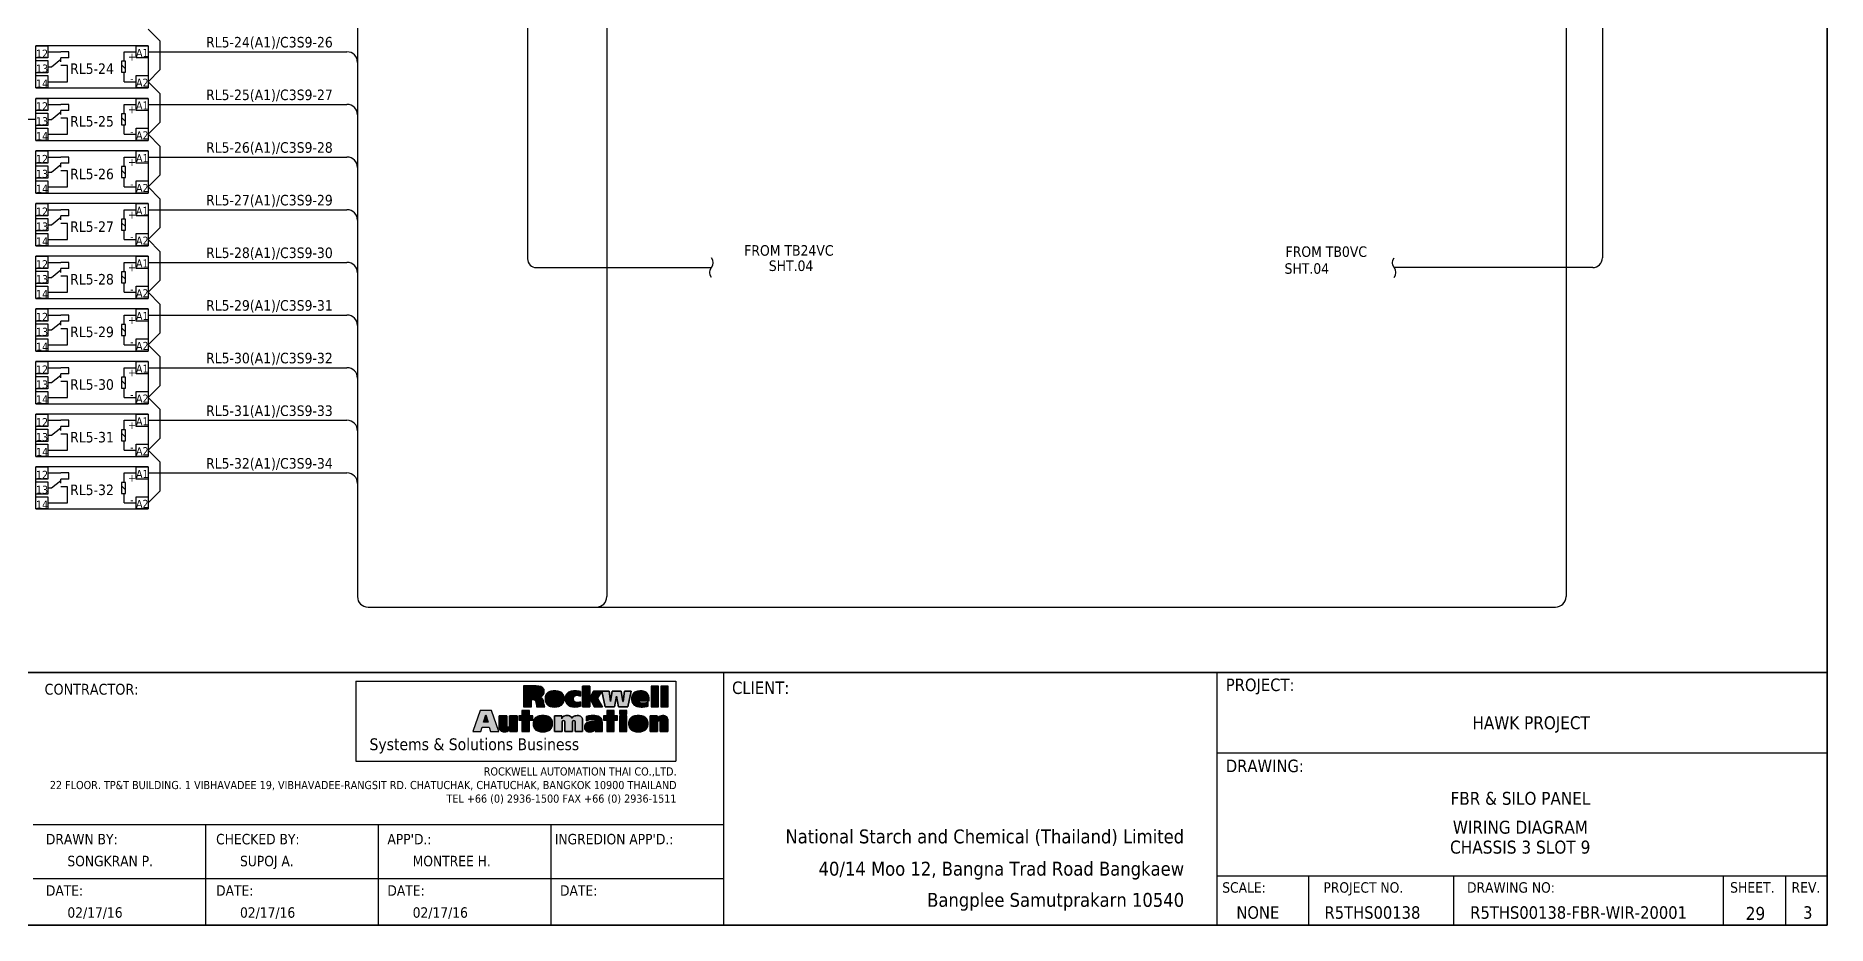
# Model space of a CAD drawing. Header units: millimetres. Extents: x 0 to 1792788, y -13 to 262234.
# Drawn here: x 1403022 to 1454875, y -13 to 25733 of the extents above; entities that cross this region are included whole.
import ezdxf
from ezdxf.enums import TextEntityAlignment as Align

# ---------------------------------------------------------------- set-up
doc = ezdxf.new("R2010")
doc.units = ezdxf.units.MM
for name, color, linetype, lineweight in [('GT_1', 9, 'Continuous', 25), ('HELPPOINT', 7, 'Continuous', 25), ('MEMBER', 7, 'Continuous', 25), ('RA_LOGO', 2, 'Continuous', 25), ('TITLE_BOX', 7, 'Continuous', 25)]:
    doc.layers.add(name, color=color, linetype=linetype, lineweight=lineweight)
doc.styles.add('Tahoma', font='')
doc.styles.get('Tahoma').set_extended_font_data('Tahoma')

# ---------------------------------------------------------------- blocks, each defined once
blk = doc.blocks.new('RA_LOGO1')
at = {"layer": 'RA_LOGO', "linetype": 'Continuous', "ltscale": 25.4}
for color, points in [(1, [(25.08, 13.7), (25.84, 13.7), (26.23, 13.67), (26.56, 13.54), (26.8, 13.24), (26.94, 12.83), (27.04, 12.29), (27.12, 11.7), (27.19, 11.14), (27.27, 10.68), (30.82, 10.68), (30.67, 11.15), (30.56, 11.68), (30.46, 12.24), (30.35, 12.8), (30.2, 13.35), (29.98, 13.85), (29.61, 14.28), (29.13, 14.61), (28.44, 14.82), (29, 14.99), (29.46, 15.19), (29.85, 15.46), (30.17, 15.78), (30.4, 16.18), (30.55, 16.64), (30.6, 17.18), (30.57, 17.62), (30.48, 18.01), (30.32, 18.35), (30.11, 18.65), (29.84, 18.9), (29.51, 19.1), (29.14, 19.27), (28.72, 19.39), (28.24, 19.48), (27.73, 19.53), (27.17, 19.55), (21.67, 19.55), (21.67, 10.68), (25.08, 10.68)]), (1, [(24.93, 15.68), (24.93, 17.57), (25.87, 17.57), (26.51, 17.51), (27, 17.24), (27.2, 16.65), (27.08, 16.12), (26.77, 15.83), (26.32, 15.71), (25.82, 15.68)]), (1, [(33.03, 17.18), (32.63, 17.03), (32.27, 16.84), (31.96, 16.62), (31.68, 16.36), (31.45, 16.07), (31.25, 15.75), (31.1, 15.39), (31, 15), (30.93, 14.57), (30.91, 14.11), (30.93, 13.67), (30.98, 13.25), (31.08, 12.86), (31.21, 12.5), (31.38, 12.17), (31.58, 11.87), (31.82, 11.59), (32.1, 11.35), (32.41, 11.13), (32.76, 10.95), (33.14, 10.8), (33.56, 10.69), (34.01, 10.6), (34.49, 10.55), (35.01, 10.53), (35.53, 10.55), (36.01, 10.6), (36.46, 10.69), (36.88, 10.8), (37.26, 10.95), (37.61, 11.13), (37.92, 11.35), (38.2, 11.59), (38.44, 11.87), (38.65, 12.17), (38.82, 12.5), (38.95, 12.86), (39.05, 13.25), (39.11, 13.67), (39.12, 14.11), (39.1, 14.57), (39.04, 15), (38.93, 15.39), (38.78, 15.75), (38.58, 16.07), (38.34, 16.36), (38.07, 16.62), (37.75, 16.84), (37.39, 17.03), (36.99, 17.18), (36.55, 17.3), (36.08, 17.38), (35.56, 17.44), (35.01, 17.45), (34.46, 17.44), (33.94, 17.38), (33.46, 17.3)]), (1, [(34.56, 15.35), (35.01, 15.55), (35.47, 15.35), (35.67, 14.84), (35.72, 14.11), (35.69, 13.44), (35.6, 12.91), (35.38, 12.56), (35.01, 12.43), (34.64, 12.56), (34.43, 12.91), (34.34, 13.44), (34.32, 14.11), (34.36, 14.84)]), (1, [(43.1, 14.6), (43.31, 15.02), (43.64, 15.31), (44.08, 15.49), (44.61, 15.55), (45.15, 15.51), (45.63, 15.39), (46.05, 15.22), (46.05, 17.18), (45.54, 17.3), (44.99, 17.38), (44.39, 17.44), (43.72, 17.45), (43.17, 17.44), (42.65, 17.38), (42.17, 17.3), (41.73, 17.18), (41.34, 17.03), (40.98, 16.84), (40.66, 16.62), (40.39, 16.36), (40.15, 16.07), (39.96, 15.75), (39.81, 15.39), (39.7, 15), (39.64, 14.57), (39.62, 14.11), (39.63, 13.67), (39.69, 13.25), (39.79, 12.86), (39.92, 12.5), (40.08, 12.17), (40.29, 11.87), (40.53, 11.59), (40.81, 11.35), (41.12, 11.13), (41.47, 10.95), (41.85, 10.8), (42.27, 10.69), (42.72, 10.6), (43.2, 10.55), (43.72, 10.53), (44.4, 10.55), (45, 10.61), (45.56, 10.72), (46.1, 10.86), (46.1, 12.83), (45.64, 12.61), (45.15, 12.48), (44.61, 12.43), (44.08, 12.5), (43.64, 12.71), (43.31, 13.04), (43.1, 13.5), (43.02, 14.06)]), (1, [(50.11, 19.54), (46.91, 19.54), (46.91, 10.68), (50.11, 10.68), (50.11, 14.38)]), (1, [(50.14, 14.38), (51.94, 10.68), (55.55, 10.68), (53.36, 14.38), (55.2, 17.31), (51.71, 17.31)]), (1, [(56.71, 10.68), (60.73, 10.68), (61.55, 15.18), (61.57, 15.18), (62.36, 10.68), (66.35, 10.68), (67.84, 17.31), (64.91, 17.31), (64.33, 12.97), (64.31, 12.97), (63.57, 17.31), (59.72, 17.31), (59.03, 12.97), (59.01, 12.97), (58.37, 17.31), (55.23, 17.31)]), (1, [(71.56, 10.55), (72.08, 10.53), (72.63, 10.54), (73.16, 10.57), (73.68, 10.62), (74.17, 10.7), (74.63, 10.79), (75.07, 10.91), (75.07, 12.63), (74.64, 12.45), (74.12, 12.32), (73.53, 12.23), (72.9, 12.21), (72.35, 12.23), (71.88, 12.33), (71.49, 12.51), (71.23, 12.8), (71.12, 13.23), (75.55, 13.23), (75.55, 13.62), (75.54, 14.09), (75.5, 14.54), (75.42, 14.96), (75.32, 15.36), (75.17, 15.73), (75, 16.07), (74.78, 16.37), (74.53, 16.65), (74.23, 16.88), (73.89, 17.08), (73.51, 17.24), (73.08, 17.36), (72.6, 17.43), (72.08, 17.45), (71.52, 17.43), (71, 17.38), (70.53, 17.3), (70.09, 17.18), (69.69, 17.02), (69.33, 16.84), (69.02, 16.62), (68.74, 16.36), (68.51, 16.07), (68.32, 15.75), (68.17, 15.39), (68.06, 15), (67.99, 14.58), (67.97, 14.12), (67.99, 13.67), (68.05, 13.26), (68.14, 12.87), (68.27, 12.5), (68.44, 12.17), (68.64, 11.87), (68.88, 11.59), (69.16, 11.35), (69.47, 11.14), (69.82, 10.95), (70.2, 10.8), (70.62, 10.69), (71.07, 10.6)]), (1, [(71.11, 14.63), (71.15, 15.19), (71.41, 15.7), (71.98, 15.93), (72.51, 15.7), (72.73, 15.19), (72.78, 14.63)]), (1, [(76.39, 10.68), (79.51, 10.68), (79.51, 19.54), (76.39, 19.54)]), (1, [(83.61, 19.54), (80.49, 19.54), (80.49, 10.68), (83.61, 10.68)]), (252, [(6.92, 1.95), (7.51, 0), (11.14, 0), (7.93, 9.01), (3.16, 9.01), (0, 0), (3.45, 0), (4, 1.95)]), (252, [(24.29, 4.85), (25.69, 4.85), (25.69, 6.73), (24.29, 6.73), (24.29, 9.01), (21.03, 9.01), (21.03, 6.73), (19.65, 6.73), (19.65, 4.85), (21.03, 4.85), (21.03, 0), (24.29, 0)]), (252, [(57.34, 0), (60.59, 0), (60.59, 4.85), (61.99, 4.85), (61.99, 6.74), (60.59, 6.74), (60.59, 9.01), (57.34, 9.01), (57.34, 6.74), (55.95, 6.74), (55.95, 4.85), (57.34, 4.85)]), (252, [(66.02, 7.52), (66.02, 9), (62.76, 9), (62.76, 7.52)]), (252, [(6.49, 4.11), (4.49, 4.11), (5.49, 7.12)]), (252, [(18.93, 6.73), (15.68, 6.73), (15.68, 2.85), (15.66, 2.44), (15.51, 2.08), (15.1, 1.93), (14.7, 2.08), (14.55, 2.44), (14.53, 2.85), (14.53, 6.73), (11.28, 6.73), (11.28, 2.05), (11.31, 1.58), (11.4, 1.16), (11.57, 0.79), (11.81, 0.47), (12.13, 0.21), (12.54, 0.01), (13.04, -0.11), (13.64, -0.15), (14.18, -0.11), (14.7, 0.03), (15.16, 0.29), (15.55, 0.66), (15.86, 1.2), (15.86, 0), (18.93, 0)]), (252, [(28.96, -0.08), (29.45, -0.13), (29.98, -0.15), (30.5, -0.13), (30.99, -0.08), (31.45, 0.01), (31.87, 0.13), (32.26, 0.28), (32.62, 0.46), (32.93, 0.68), (33.22, 0.93), (33.46, 1.2), (33.67, 1.51), (33.85, 1.85), (33.98, 2.22), (34.08, 2.61), (34.14, 3.04), (34.16, 3.49), (34.13, 3.96), (34.07, 4.39), (33.95, 4.79), (33.8, 5.15), (33.6, 5.48), (33.36, 5.77), (33.08, 6.03), (32.76, 6.26), (32.39, 6.45), (31.99, 6.6), (31.54, 6.73), (31.06, 6.81), (30.54, 6.86), (29.98, 6.88), (29.41, 6.86), (28.89, 6.81), (28.4, 6.73), (27.96, 6.6), (27.56, 6.45), (27.19, 6.26), (26.87, 6.03), (26.59, 5.77), (26.35, 5.48), (26.16, 5.15), (26.01, 4.79), (25.9, 4.39), (25.83, 3.96), (25.81, 3.49), (25.83, 3.04), (25.89, 2.61), (25.98, 2.22), (26.11, 1.85), (26.28, 1.51), (26.49, 1.2), (26.74, 0.93), (27.02, 0.68), (27.33, 0.46), (27.69, 0.28), (28.07, 0.13), (28.5, 0.01)]), (252, [(29.6, 1.91), (29.39, 2.27), (29.29, 2.81), (29.27, 3.49), (29.31, 4.22), (29.51, 4.75), (29.98, 4.95), (30.44, 4.75), (30.65, 4.22), (30.69, 3.49), (30.67, 2.81), (30.57, 2.27), (30.35, 1.91), (29.98, 1.78)]), (252, [(38.22, 3.88), (38.24, 4.29), (38.39, 4.65), (38.8, 4.8), (39.2, 4.65), (39.35, 4.29), (39.37, 3.88), (39.37, 0), (42.62, 0), (42.62, 3.88), (42.64, 4.29), (42.79, 4.65), (43.19, 4.8), (43.61, 4.65), (43.76, 4.29), (43.78, 3.88), (43.78, 0), (47.03, 0), (47.03, 4.04), (47.03, 4.4), (47.01, 4.76), (46.98, 5.12), (46.91, 5.47), (46.81, 5.8), (46.64, 6.09), (46.42, 6.36), (46.12, 6.57), (45.73, 6.74), (45.25, 6.84), (44.66, 6.88), (44.14, 6.83), (43.61, 6.7), (43.12, 6.47), (42.73, 6.15), (42.48, 5.71), (42.24, 6.16), (41.88, 6.48), (41.42, 6.71), (40.91, 6.84), (40.37, 6.88), (39.87, 6.85), (39.4, 6.75), (38.98, 6.57), (38.61, 6.32), (38.3, 5.99), (38.04, 5.51), (38.04, 6.73), (34.97, 6.73), (34.97, 0), (38.22, 0)]), (252, [(47.83, 1.33), (47.98, 0.92), (48.22, 0.58), (48.54, 0.31), (48.91, 0.1), (49.33, -0.04), (49.78, -0.12), (50.24, -0.15), (50.78, -0.11), (51.28, 0.03), (51.73, 0.25), (52.12, 0.56), (52.46, 1.01), (52.46, 0), (55.48, 0), (55.48, 4.08), (55.45, 4.58), (55.35, 5.01), (55.2, 5.39), (54.99, 5.72), (54.74, 5.99), (54.45, 6.22), (54.12, 6.41), (53.76, 6.56), (53.39, 6.67), (52.99, 6.76), (52.59, 6.82), (52.18, 6.86), (51.77, 6.88), (51.36, 6.88), (50.68, 6.87), (50.11, 6.82), (49.59, 6.75), (49.09, 6.64), (48.55, 6.5), (48.55, 4.61), (49.06, 4.83), (49.62, 5.02), (50.21, 5.14), (50.8, 5.18), (51.29, 5.16), (51.75, 5.09), (52.14, 4.92), (52.41, 4.64), (52.51, 4.2), (52.15, 4.24), (51.71, 4.27), (51.25, 4.29), (50.8, 4.28), (50.36, 4.24), (49.92, 4.17), (49.49, 4.07), (49.09, 3.92), (48.73, 3.72), (48.41, 3.47), (48.15, 3.16), (47.95, 2.79), (47.82, 2.34), (47.77, 1.82)]), (252, [(50.74, 2.19), (50.97, 2.7), (51.52, 2.91), (52.19, 2.95), (52.51, 2.95), (52.51, 2.75), (52.4, 2.18), (52.06, 1.73), (51.51, 1.55), (51.08, 1.61), (50.83, 1.82)]), (252, [(62.76, 0), (66.02, 0), (66.02, 6.72), (62.76, 6.72)]), (252, [(69.87, -0.08), (70.36, -0.13), (70.88, -0.15), (71.41, -0.13), (71.9, -0.08), (72.36, 0.01), (72.78, 0.13), (73.17, 0.28), (73.53, 0.46), (73.84, 0.68), (74.13, 0.93), (74.37, 1.2), (74.58, 1.51), (74.76, 1.85), (74.89, 2.22), (74.99, 2.61), (75.05, 3.04), (75.06, 3.49), (75.04, 3.96), (74.98, 4.39), (74.86, 4.79), (74.71, 5.15), (74.51, 5.48), (74.27, 5.77), (73.99, 6.03), (73.67, 6.26), (73.3, 6.45), (72.9, 6.6), (72.45, 6.73), (71.97, 6.81), (71.45, 6.86), (70.88, 6.88), (70.32, 6.86), (69.8, 6.81), (69.31, 6.73), (68.87, 6.6), (68.47, 6.45), (68.1, 6.26), (67.78, 6.03), (67.5, 5.77), (67.26, 5.48), (67.07, 5.15), (66.92, 4.79), (66.81, 4.39), (66.74, 3.96), (66.72, 3.49), (66.74, 3.04), (66.79, 2.61), (66.89, 2.22), (67.02, 1.85), (67.19, 1.51), (67.4, 1.2), (67.65, 0.93), (67.93, 0.68), (68.24, 0.46), (68.6, 0.28), (68.98, 0.13), (69.41, 0.01)]), (252, [(70.51, 1.91), (70.3, 2.27), (70.2, 2.81), (70.18, 3.49), (70.22, 4.22), (70.42, 4.75), (70.88, 4.95), (71.35, 4.75), (71.56, 4.22), (71.6, 3.49), (71.58, 2.81), (71.48, 2.27), (71.26, 1.91), (70.88, 1.78)]), (252, [(79.16, 3.88), (79.18, 4.29), (79.33, 4.65), (79.74, 4.8), (80.15, 4.65), (80.29, 4.29), (80.31, 3.88), (80.31, 0), (83.57, 0), (83.57, 4.69), (83.53, 5.15), (83.44, 5.57), (83.27, 5.95), (83.03, 6.27), (82.71, 6.53), (82.3, 6.72), (81.8, 6.84), (81.2, 6.88), (80.66, 6.83), (80.15, 6.69), (79.68, 6.43), (79.29, 6.06), (78.98, 5.52), (78.98, 6.73), (75.91, 6.73), (75.91, 0), (79.16, 0)])]:
    blk.add_hatch(color=color, dxfattribs=at).paths.add_polyline_path(points, flags=0)
at = {"layer": 'RA_LOGO', "color": 1, "linetype": 'Continuous', "ltscale": 25.4}
for points in [[(29.14, 19.27), (28.72, 19.39), (28.24, 19.48), (27.73, 19.53), (27.17, 19.55), (21.67, 19.55), (21.67, 10.68), (25.08, 10.68), (25.08, 13.7), (25.84, 13.7), (26.23, 13.67), (26.56, 13.54), (26.8, 13.24), (26.94, 12.83), (27.04, 12.29), (27.12, 11.7), (27.19, 11.14), (27.27, 10.68), (30.82, 10.68), (30.67, 11.15), (30.56, 11.68), (30.46, 12.24), (30.35, 12.8), (30.2, 13.35), (29.98, 13.85), (29.61, 14.28), (29.13, 14.61), (28.48, 14.81), (28.48, 14.83), (29, 14.99), (29.46, 15.19), (29.85, 15.46), (30.17, 15.78), (30.4, 16.18), (30.55, 16.64), (30.6, 17.18), (30.57, 17.62), (30.48, 18.01), (30.32, 18.35), (30.11, 18.65), (29.84, 18.9), (29.51, 19.1)], [(25.08, 13.7), (25.84, 13.7), (26.23, 13.67), (26.56, 13.54), (26.8, 13.24), (26.94, 12.83), (27.04, 12.29), (27.12, 11.7), (27.19, 11.14), (27.27, 10.68), (30.82, 10.68), (30.67, 11.15), (30.56, 11.68), (30.46, 12.24), (30.35, 12.8), (30.2, 13.35), (29.98, 13.85), (29.61, 14.28), (29.13, 14.61), (28.44, 14.82), (29, 14.99), (29.46, 15.19), (29.85, 15.46), (30.17, 15.78), (30.4, 16.18), (30.55, 16.64), (30.6, 17.18), (30.57, 17.62), (30.48, 18.01), (30.32, 18.35), (30.11, 18.65), (29.84, 18.9), (29.51, 19.1), (29.14, 19.27), (28.72, 19.39), (28.24, 19.48), (27.73, 19.53), (27.17, 19.55), (21.67, 19.55), (21.67, 10.68), (25.08, 10.68)], [(24.93, 15.68), (24.93, 17.57), (25.87, 17.57), (26.51, 17.51), (27, 17.24), (27.2, 16.65), (27.08, 16.12), (26.77, 15.83), (26.32, 15.71), (25.82, 15.68)], [(25.82, 15.68), (24.93, 15.68), (24.93, 17.57), (25.87, 17.57), (26.51, 17.51), (27, 17.24), (27.2, 16.65), (27.08, 16.12), (26.77, 15.83), (26.32, 15.71)], [(36.99, 17.18), (36.55, 17.3), (36.08, 17.38), (35.56, 17.44), (35.01, 17.45), (34.46, 17.44), (33.94, 17.38), (33.46, 17.3), (33.03, 17.18), (32.63, 17.03), (32.27, 16.84), (31.96, 16.62), (31.68, 16.36), (31.45, 16.07), (31.25, 15.75), (31.1, 15.39), (31, 15), (30.93, 14.57), (30.91, 14.11), (30.91, 14.11), (30.93, 13.67), (30.98, 13.25), (31.08, 12.86), (31.21, 12.5), (31.38, 12.17), (31.58, 11.87), (31.82, 11.59), (32.1, 11.35), (32.41, 11.13), (32.76, 10.95), (33.14, 10.8), (33.56, 10.69), (34.01, 10.6), (34.49, 10.55), (35.01, 10.53), (35.53, 10.55), (36.01, 10.6), (36.46, 10.69), (36.88, 10.8), (37.26, 10.95), (37.61, 11.13), (37.92, 11.35), (38.2, 11.59), (38.44, 11.87), (38.65, 12.17), (38.82, 12.5), (38.95, 12.86), (39.05, 13.25), (39.11, 13.67), (39.12, 14.11), (39.1, 14.57), (39.04, 15), (38.93, 15.39), (38.78, 15.75), (38.58, 16.07), (38.34, 16.36), (38.07, 16.62), (37.75, 16.84), (37.39, 17.03)], [(33.03, 17.18), (32.63, 17.03), (32.27, 16.84), (31.96, 16.62), (31.68, 16.36), (31.45, 16.07), (31.25, 15.75), (31.1, 15.39), (31, 15), (30.93, 14.57), (30.91, 14.11), (30.93, 13.67), (30.98, 13.25), (31.08, 12.86), (31.21, 12.5), (31.38, 12.17), (31.58, 11.87), (31.82, 11.59), (32.1, 11.35), (32.41, 11.13), (32.76, 10.95), (33.14, 10.8), (33.56, 10.69), (34.01, 10.6), (34.49, 10.55), (35.01, 10.53), (35.53, 10.55), (36.01, 10.6), (36.46, 10.69), (36.88, 10.8), (37.26, 10.95), (37.61, 11.13), (37.92, 11.35), (38.2, 11.59), (38.44, 11.87), (38.65, 12.17), (38.82, 12.5), (38.95, 12.86), (39.05, 13.25), (39.11, 13.67), (39.12, 14.11), (39.1, 14.57), (39.04, 15), (38.93, 15.39), (38.78, 15.75), (38.58, 16.07), (38.34, 16.36), (38.07, 16.62), (37.75, 16.84), (37.39, 17.03), (36.99, 17.18), (36.55, 17.3), (36.08, 17.38), (35.56, 17.44), (35.01, 17.45), (34.46, 17.44), (33.94, 17.38), (33.46, 17.3)], [(34.32, 14.11), (34.36, 14.84), (34.56, 15.35), (35.01, 15.55), (35.47, 15.35), (35.67, 14.84), (35.72, 14.11), (35.69, 13.44), (35.6, 12.91), (35.38, 12.56), (35.01, 12.43), (34.64, 12.56), (34.43, 12.91), (34.34, 13.44)], [(34.56, 15.35), (35.01, 15.55), (35.47, 15.35), (35.67, 14.84), (35.72, 14.11), (35.69, 13.44), (35.6, 12.91), (35.38, 12.56), (35.01, 12.43), (34.64, 12.56), (34.43, 12.91), (34.34, 13.44), (34.32, 14.11), (34.36, 14.84)], [(42.65, 17.38), (43.17, 17.44), (43.72, 17.45), (44.39, 17.44), (44.99, 17.38), (45.54, 17.3), (46.05, 17.18), (46.05, 15.22), (45.63, 15.39), (45.15, 15.51), (44.61, 15.55), (44.08, 15.49), (43.64, 15.31), (43.31, 15.02), (43.1, 14.6), (43.02, 14.06), (43.1, 13.5), (43.31, 13.04), (43.64, 12.71), (44.08, 12.5), (44.61, 12.43), (45.15, 12.48), (45.64, 12.61), (46.1, 12.83), (46.1, 10.86), (45.56, 10.72), (45, 10.61), (44.4, 10.55), (43.72, 10.53), (43.2, 10.55), (42.72, 10.6), (42.27, 10.69), (41.85, 10.8), (41.47, 10.95), (41.12, 11.13), (40.81, 11.35), (40.53, 11.59), (40.29, 11.87), (40.08, 12.17), (39.92, 12.5), (39.79, 12.86), (39.69, 13.25), (39.63, 13.67), (39.62, 14.11), (39.64, 14.57), (39.7, 15), (39.81, 15.39), (39.96, 15.75), (40.15, 16.07), (40.39, 16.36), (40.66, 16.62), (40.98, 16.84), (41.34, 17.03), (41.73, 17.18), (42.17, 17.3)], [(43.1, 14.6), (43.31, 15.02), (43.64, 15.31), (44.08, 15.49), (44.61, 15.55), (45.15, 15.51), (45.63, 15.39), (46.05, 15.22), (46.05, 17.18), (45.54, 17.3), (44.99, 17.38), (44.39, 17.44), (43.72, 17.45), (43.17, 17.44), (42.65, 17.38), (42.17, 17.3), (41.73, 17.18), (41.34, 17.03), (40.98, 16.84), (40.66, 16.62), (40.39, 16.36), (40.15, 16.07), (39.96, 15.75), (39.81, 15.39), (39.7, 15), (39.64, 14.57), (39.62, 14.11), (39.63, 13.67), (39.69, 13.25), (39.79, 12.86), (39.92, 12.5), (40.08, 12.17), (40.29, 11.87), (40.53, 11.59), (40.81, 11.35), (41.12, 11.13), (41.47, 10.95), (41.85, 10.8), (42.27, 10.69), (42.72, 10.6), (43.2, 10.55), (43.72, 10.53), (44.4, 10.55), (45, 10.61), (45.56, 10.72), (46.1, 10.86), (46.1, 12.83), (45.64, 12.61), (45.15, 12.48), (44.61, 12.43), (44.08, 12.5), (43.64, 12.71), (43.31, 13.04), (43.1, 13.5), (43.02, 14.06)], [(50.11, 10.68), (46.91, 10.68), (46.91, 19.54), (50.11, 19.54), (50.11, 14.38), (50.14, 14.38), (50.11, 14.38)], [(50.11, 19.54), (46.91, 19.54), (46.91, 10.68), (50.11, 10.68), (50.11, 14.38)], [(50.14, 14.38), (51.94, 10.68), (55.55, 10.68), (53.36, 14.38), (55.2, 17.31), (51.71, 17.31)], [(51.94, 10.68), (50.14, 14.38), (51.71, 17.31), (55.2, 17.31), (53.36, 14.38), (55.55, 10.68)], [(62.36, 10.68), (61.57, 15.18), (61.55, 15.18), (60.73, 10.68), (56.71, 10.68), (55.23, 17.31), (58.37, 17.31), (59.01, 12.97), (59.03, 12.97), (59.72, 17.31), (63.57, 17.31), (64.31, 12.97), (64.33, 12.97), (64.91, 17.31), (67.84, 17.31), (66.35, 10.68)], [(56.71, 10.68), (60.73, 10.68), (61.55, 15.18), (61.57, 15.18), (62.36, 10.68), (66.35, 10.68), (67.84, 17.31), (64.91, 17.31), (64.33, 12.97), (64.31, 12.97), (63.57, 17.31), (59.72, 17.31), (59.03, 12.97), (59.01, 12.97), (58.37, 17.31), (55.23, 17.31)], [(71.56, 10.55), (72.08, 10.53), (72.63, 10.54), (73.16, 10.57), (73.68, 10.62), (74.17, 10.7), (74.63, 10.79), (75.07, 10.91), (75.07, 12.63), (74.64, 12.45), (74.12, 12.32), (73.53, 12.23), (72.9, 12.21), (72.35, 12.23), (71.88, 12.33), (71.49, 12.51), (71.23, 12.8), (71.12, 13.23), (75.55, 13.23), (75.55, 13.62), (75.54, 14.09), (75.5, 14.54), (75.42, 14.96), (75.32, 15.36), (75.17, 15.73), (75, 16.07), (74.78, 16.37), (74.53, 16.65), (74.23, 16.88), (73.89, 17.08), (73.51, 17.24), (73.08, 17.36), (72.6, 17.43), (72.08, 17.45), (71.52, 17.43), (71, 17.38), (70.53, 17.3), (70.09, 17.18), (69.69, 17.02), (69.33, 16.84), (69.02, 16.62), (68.74, 16.36), (68.51, 16.07), (68.32, 15.75), (68.17, 15.39), (68.06, 15), (67.99, 14.58), (67.97, 14.12), (67.97, 14.12), (67.99, 13.67), (68.05, 13.26), (68.14, 12.87), (68.27, 12.5), (68.44, 12.17), (68.64, 11.87), (68.88, 11.59), (69.16, 11.35), (69.47, 11.14), (69.82, 10.95), (70.2, 10.8), (70.62, 10.69), (71.07, 10.6)], [(71.56, 10.55), (72.08, 10.53), (72.63, 10.54), (73.16, 10.57), (73.68, 10.62), (74.17, 10.7), (74.63, 10.79), (75.07, 10.91), (75.07, 12.63), (74.64, 12.45), (74.12, 12.32), (73.53, 12.23), (72.9, 12.21), (72.35, 12.23), (71.88, 12.33), (71.49, 12.51), (71.23, 12.8), (71.12, 13.23), (75.55, 13.23), (75.55, 13.62), (75.54, 14.09), (75.5, 14.54), (75.42, 14.96), (75.32, 15.36), (75.17, 15.73), (75, 16.07), (74.78, 16.37), (74.53, 16.65), (74.23, 16.88), (73.89, 17.08), (73.51, 17.24), (73.08, 17.36), (72.6, 17.43), (72.08, 17.45), (71.52, 17.43), (71, 17.38), (70.53, 17.3), (70.09, 17.18), (69.69, 17.02), (69.33, 16.84), (69.02, 16.62), (68.74, 16.36), (68.51, 16.07), (68.32, 15.75), (68.17, 15.39), (68.06, 15), (67.99, 14.58), (67.97, 14.12), (67.99, 13.67), (68.05, 13.26), (68.14, 12.87), (68.27, 12.5), (68.44, 12.17), (68.64, 11.87), (68.88, 11.59), (69.16, 11.35), (69.47, 11.14), (69.82, 10.95), (70.2, 10.8), (70.62, 10.69), (71.07, 10.6)], [(72.78, 14.63), (71.11, 14.63), (71.15, 15.19), (71.41, 15.7), (71.98, 15.93), (72.51, 15.7), (72.73, 15.19)], [(71.11, 14.63), (71.15, 15.19), (71.41, 15.7), (71.98, 15.93), (72.51, 15.7), (72.73, 15.19), (72.78, 14.63)], [(76.39, 10.68), (79.51, 10.68), (79.51, 19.54), (76.39, 19.54)], [(76.39, 10.68), (79.51, 10.68), (79.51, 19.54), (76.39, 19.54)], [(80.49, 10.68), (83.61, 10.68), (83.61, 19.54), (80.49, 19.54)], [(83.61, 19.54), (80.49, 19.54), (80.49, 10.68), (83.61, 10.68)]]:
    blk.add_lwpolyline(points, close=True, dxfattribs=at)
at = {"layer": 'RA_LOGO', "color": 252, "linetype": 'Continuous', "ltscale": 25.4}
for points in [[(7.51, 0), (11.14, 0), (7.93, 9.01), (3.16, 9.01), (0, 0), (3.45, 0), (4, 1.95), (6.92, 1.95)], [(6.92, 1.95), (7.51, 0), (11.14, 0), (7.93, 9.01), (3.16, 9.01), (0, 0), (3.45, 0), (4, 1.95)], [(24.29, 4.85), (25.69, 4.85), (25.69, 6.73), (24.29, 6.73), (24.29, 9.01), (21.03, 9.01), (21.03, 6.73), (19.65, 6.73), (19.65, 4.85), (21.03, 4.85), (21.03, 0), (24.29, 0)], [(24.29, 4.85), (25.69, 4.85), (25.69, 6.73), (24.29, 6.73), (24.29, 9.01), (21.03, 9.01), (21.03, 6.73), (19.65, 6.73), (19.65, 4.85), (21.03, 4.85), (21.03, 0), (24.29, 0)], [(60.59, 0), (60.59, 4.85), (61.99, 4.85), (61.99, 6.74), (60.59, 6.74), (60.59, 9.01), (57.34, 9.01), (57.34, 6.74), (55.95, 6.74), (55.95, 4.85), (57.34, 4.85), (57.34, 0)], [(57.34, 0), (60.59, 0), (60.59, 4.85), (61.99, 4.85), (61.99, 6.74), (60.59, 6.74), (60.59, 9.01), (57.34, 9.01), (57.34, 6.74), (55.95, 6.74), (55.95, 4.85), (57.34, 4.85)], [(66.02, 7.52), (66.02, 9), (62.76, 9), (62.76, 7.52)], [(62.76, 7.52), (66.02, 7.52), (66.02, 9), (62.76, 9)], [(6.49, 4.11), (4.49, 4.11), (5.49, 7.12)], [(5.48, 7.08), (5.51, 7.08), (6.49, 4.11), (4.49, 4.11)], [(11.57, 0.79), (11.4, 1.16), (11.31, 1.58), (11.28, 2.05), (11.28, 6.73), (14.53, 6.73), (14.53, 2.85), (14.55, 2.44), (14.7, 2.08), (15.1, 1.93), (15.51, 2.08), (15.66, 2.44), (15.68, 2.85), (15.68, 6.73), (18.93, 6.73), (18.93, 0), (15.86, 0), (15.86, 1.16), (15.84, 1.16), (15.55, 0.66), (15.16, 0.29), (14.7, 0.03), (14.18, -0.11), (13.64, -0.15), (13.04, -0.11), (12.54, 0.01), (12.13, 0.21), (11.81, 0.47)], [(18.93, 6.73), (15.68, 6.73), (15.68, 2.85), (15.66, 2.44), (15.51, 2.08), (15.1, 1.93), (14.7, 2.08), (14.55, 2.44), (14.53, 2.85), (14.53, 6.73), (11.28, 6.73), (11.28, 2.05), (11.31, 1.58), (11.4, 1.16), (11.57, 0.79), (11.81, 0.47), (12.13, 0.21), (12.54, 0.01), (13.04, -0.11), (13.64, -0.15), (14.18, -0.11), (14.7, 0.03), (15.16, 0.29), (15.55, 0.66), (15.86, 1.2), (15.86, 0), (18.93, 0)], [(29.41, 6.86), (28.89, 6.81), (28.4, 6.73), (27.96, 6.6), (27.56, 6.45), (27.19, 6.26), (26.87, 6.03), (26.59, 5.77), (26.35, 5.48), (26.16, 5.15), (26.01, 4.79), (25.9, 4.39), (25.83, 3.96), (25.81, 3.49), (25.81, 3.49), (25.83, 3.04), (25.89, 2.61), (25.98, 2.22), (26.11, 1.85), (26.28, 1.51), (26.49, 1.2), (26.74, 0.93), (27.02, 0.68), (27.33, 0.46), (27.69, 0.28), (28.07, 0.13), (28.5, 0.01), (28.96, -0.08), (29.45, -0.13), (29.98, -0.15), (30.5, -0.13), (30.99, -0.08), (31.45, 0.01), (31.87, 0.13), (32.26, 0.28), (32.62, 0.46), (32.93, 0.68), (33.22, 0.93), (33.46, 1.2), (33.67, 1.51), (33.85, 1.85), (33.98, 2.22), (34.08, 2.61), (34.14, 3.04), (34.16, 3.49), (34.16, 3.49), (34.13, 3.96), (34.07, 4.39), (33.95, 4.79), (33.8, 5.15), (33.6, 5.48), (33.36, 5.77), (33.08, 6.03), (32.76, 6.26), (32.39, 6.45), (31.99, 6.6), (31.54, 6.73), (31.06, 6.81), (30.54, 6.86), (29.98, 6.88), (29.98, 6.88)], [(28.96, -0.08), (29.45, -0.13), (29.98, -0.15), (30.5, -0.13), (30.99, -0.08), (31.45, 0.01), (31.87, 0.13), (32.26, 0.28), (32.62, 0.46), (32.93, 0.68), (33.22, 0.93), (33.46, 1.2), (33.67, 1.51), (33.85, 1.85), (33.98, 2.22), (34.08, 2.61), (34.14, 3.04), (34.16, 3.49), (34.13, 3.96), (34.07, 4.39), (33.95, 4.79), (33.8, 5.15), (33.6, 5.48), (33.36, 5.77), (33.08, 6.03), (32.76, 6.26), (32.39, 6.45), (31.99, 6.6), (31.54, 6.73), (31.06, 6.81), (30.54, 6.86), (29.98, 6.88), (29.41, 6.86), (28.89, 6.81), (28.4, 6.73), (27.96, 6.6), (27.56, 6.45), (27.19, 6.26), (26.87, 6.03), (26.59, 5.77), (26.35, 5.48), (26.16, 5.15), (26.01, 4.79), (25.9, 4.39), (25.83, 3.96), (25.81, 3.49), (25.83, 3.04), (25.89, 2.61), (25.98, 2.22), (26.11, 1.85), (26.28, 1.51), (26.49, 1.2), (26.74, 0.93), (27.02, 0.68), (27.33, 0.46), (27.69, 0.28), (28.07, 0.13), (28.5, 0.01)], [(29.27, 3.49), (29.31, 4.22), (29.51, 4.75), (29.98, 4.95), (30.44, 4.75), (30.65, 4.22), (30.69, 3.49), (30.67, 2.81), (30.57, 2.27), (30.35, 1.91), (29.98, 1.78), (29.6, 1.91), (29.39, 2.27), (29.29, 2.81)], [(29.6, 1.91), (29.39, 2.27), (29.29, 2.81), (29.27, 3.49), (29.31, 4.22), (29.51, 4.75), (29.98, 4.95), (30.44, 4.75), (30.65, 4.22), (30.69, 3.49), (30.67, 2.81), (30.57, 2.27), (30.35, 1.91), (29.98, 1.78)], [(39.35, 4.29), (39.2, 4.65), (38.8, 4.8), (38.39, 4.65), (38.24, 4.29), (38.22, 3.88), (38.22, 0), (34.97, 0), (34.97, 6.73), (38.04, 6.73), (38.04, 5.56), (38.06, 5.56), (38.3, 5.99), (38.61, 6.32), (38.98, 6.57), (39.4, 6.75), (39.87, 6.85), (40.37, 6.88), (40.91, 6.84), (41.42, 6.71), (41.88, 6.48), (42.24, 6.16), (42.47, 5.73), (42.49, 5.73), (42.73, 6.15), (43.12, 6.47), (43.61, 6.7), (44.14, 6.83), (44.66, 6.88), (45.25, 6.84), (45.73, 6.74), (46.12, 6.57), (46.42, 6.36), (46.64, 6.09), (46.81, 5.8), (46.91, 5.47), (46.98, 5.12), (47.01, 4.76), (47.03, 4.4), (47.03, 4.04), (47.03, 0), (43.78, 0), (43.78, 3.88), (43.76, 4.29), (43.61, 4.65), (43.19, 4.8), (42.79, 4.65), (42.64, 4.29), (42.62, 3.88), (42.62, 0), (39.37, 0), (39.37, 3.88)], [(38.22, 3.88), (38.24, 4.29), (38.39, 4.65), (38.8, 4.8), (39.2, 4.65), (39.35, 4.29), (39.37, 3.88), (39.37, 0), (42.62, 0), (42.62, 3.88), (42.64, 4.29), (42.79, 4.65), (43.19, 4.8), (43.61, 4.65), (43.76, 4.29), (43.78, 3.88), (43.78, 0), (47.03, 0), (47.03, 4.04), (47.03, 4.4), (47.01, 4.76), (46.98, 5.12), (46.91, 5.47), (46.81, 5.8), (46.64, 6.09), (46.42, 6.36), (46.12, 6.57), (45.73, 6.74), (45.25, 6.84), (44.66, 6.88), (44.14, 6.83), (43.61, 6.7), (43.12, 6.47), (42.73, 6.15), (42.48, 5.71), (42.24, 6.16), (41.88, 6.48), (41.42, 6.71), (40.91, 6.84), (40.37, 6.88), (39.87, 6.85), (39.4, 6.75), (38.98, 6.57), (38.61, 6.32), (38.3, 5.99), (38.04, 5.51), (38.04, 6.73), (34.97, 6.73), (34.97, 0), (38.22, 0)], [(50.11, 6.82), (49.59, 6.75), (49.09, 6.64), (48.55, 6.5), (48.55, 4.61), (49.06, 4.83), (49.62, 5.02), (50.21, 5.14), (50.8, 5.18), (51.29, 5.16), (51.75, 5.09), (52.14, 4.92), (52.41, 4.64), (52.51, 4.2), (52.15, 4.24), (51.71, 4.27), (51.25, 4.29), (50.8, 4.28), (50.36, 4.24), (49.92, 4.17), (49.49, 4.07), (49.09, 3.92), (48.73, 3.72), (48.41, 3.47), (48.15, 3.16), (47.95, 2.79), (47.82, 2.34), (47.77, 1.82), (47.77, 1.82), (47.83, 1.33), (47.98, 0.92), (48.22, 0.58), (48.54, 0.31), (48.91, 0.1), (49.33, -0.04), (49.78, -0.12), (50.24, -0.15), (50.78, -0.11), (51.28, 0.03), (51.73, 0.25), (52.12, 0.56), (52.43, 0.97), (52.46, 0.97), (52.46, 0), (55.48, 0), (55.48, 4.08), (55.45, 4.58), (55.35, 5.01), (55.2, 5.39), (54.99, 5.72), (54.74, 5.99), (54.45, 6.22), (54.12, 6.41), (53.76, 6.56), (53.39, 6.67), (52.99, 6.76), (52.59, 6.82), (52.18, 6.86), (51.77, 6.88), (51.36, 6.88), (50.68, 6.87)], [(47.83, 1.33), (47.98, 0.92), (48.22, 0.58), (48.54, 0.31), (48.91, 0.1), (49.33, -0.04), (49.78, -0.12), (50.24, -0.15), (50.78, -0.11), (51.28, 0.03), (51.73, 0.25), (52.12, 0.56), (52.46, 1.01), (52.46, 0), (55.48, 0), (55.48, 4.08), (55.45, 4.58), (55.35, 5.01), (55.2, 5.39), (54.99, 5.72), (54.74, 5.99), (54.45, 6.22), (54.12, 6.41), (53.76, 6.56), (53.39, 6.67), (52.99, 6.76), (52.59, 6.82), (52.18, 6.86), (51.77, 6.88), (51.36, 6.88), (50.68, 6.87), (50.11, 6.82), (49.59, 6.75), (49.09, 6.64), (48.55, 6.5), (48.55, 4.61), (49.06, 4.83), (49.62, 5.02), (50.21, 5.14), (50.8, 5.18), (51.29, 5.16), (51.75, 5.09), (52.14, 4.92), (52.41, 4.64), (52.51, 4.2), (52.15, 4.24), (51.71, 4.27), (51.25, 4.29), (50.8, 4.28), (50.36, 4.24), (49.92, 4.17), (49.49, 4.07), (49.09, 3.92), (48.73, 3.72), (48.41, 3.47), (48.15, 3.16), (47.95, 2.79), (47.82, 2.34), (47.77, 1.82)], [(50.74, 2.19), (50.97, 2.7), (51.52, 2.91), (52.19, 2.95), (52.51, 2.95), (52.51, 2.75), (52.4, 2.18), (52.06, 1.73), (51.51, 1.55), (51.08, 1.61), (50.83, 1.82)], [(52.51, 2.75), (52.4, 2.18), (52.06, 1.73), (51.51, 1.55), (51.08, 1.61), (50.83, 1.82), (50.74, 2.19), (50.97, 2.7), (51.52, 2.91), (52.19, 2.95), (52.51, 2.95)], [(62.76, 0), (66.02, 0), (66.02, 6.72), (62.76, 6.72)], [(62.76, 0), (66.02, 0), (66.02, 6.72), (62.76, 6.72)], [(72.9, 6.6), (72.45, 6.73), (71.97, 6.81), (71.45, 6.86), (70.88, 6.88), (70.32, 6.86), (69.8, 6.81), (69.31, 6.73), (68.87, 6.6), (68.47, 6.45), (68.1, 6.26), (67.78, 6.03), (67.5, 5.77), (67.26, 5.48), (67.07, 5.15), (66.92, 4.79), (66.81, 4.39), (66.74, 3.96), (66.72, 3.49), (66.72, 3.49), (66.74, 3.04), (66.79, 2.61), (66.89, 2.22), (67.02, 1.85), (67.19, 1.51), (67.4, 1.2), (67.65, 0.93), (67.93, 0.68), (68.24, 0.46), (68.6, 0.28), (68.98, 0.13), (69.41, 0.01), (69.87, -0.08), (70.36, -0.13), (70.88, -0.15), (71.41, -0.13), (71.9, -0.08), (72.36, 0.01), (72.78, 0.13), (73.17, 0.28), (73.53, 0.46), (73.84, 0.68), (74.13, 0.93), (74.37, 1.2), (74.58, 1.51), (74.76, 1.85), (74.89, 2.22), (74.99, 2.61), (75.05, 3.04), (75.06, 3.49), (75.06, 3.49), (75.04, 3.96), (74.98, 4.39), (74.86, 4.79), (74.71, 5.15), (74.51, 5.48), (74.27, 5.77), (73.99, 6.03), (73.67, 6.26), (73.3, 6.45)], [(69.87, -0.08), (70.36, -0.13), (70.88, -0.15), (71.41, -0.13), (71.9, -0.08), (72.36, 0.01), (72.78, 0.13), (73.17, 0.28), (73.53, 0.46), (73.84, 0.68), (74.13, 0.93), (74.37, 1.2), (74.58, 1.51), (74.76, 1.85), (74.89, 2.22), (74.99, 2.61), (75.05, 3.04), (75.06, 3.49), (75.04, 3.96), (74.98, 4.39), (74.86, 4.79), (74.71, 5.15), (74.51, 5.48), (74.27, 5.77), (73.99, 6.03), (73.67, 6.26), (73.3, 6.45), (72.9, 6.6), (72.45, 6.73), (71.97, 6.81), (71.45, 6.86), (70.88, 6.88), (70.32, 6.86), (69.8, 6.81), (69.31, 6.73), (68.87, 6.6), (68.47, 6.45), (68.1, 6.26), (67.78, 6.03), (67.5, 5.77), (67.26, 5.48), (67.07, 5.15), (66.92, 4.79), (66.81, 4.39), (66.74, 3.96), (66.72, 3.49), (66.74, 3.04), (66.79, 2.61), (66.89, 2.22), (67.02, 1.85), (67.19, 1.51), (67.4, 1.2), (67.65, 0.93), (67.93, 0.68), (68.24, 0.46), (68.6, 0.28), (68.98, 0.13), (69.41, 0.01)], [(70.18, 3.49), (70.22, 4.22), (70.42, 4.75), (70.88, 4.95), (71.35, 4.75), (71.56, 4.22), (71.6, 3.49), (71.58, 2.81), (71.48, 2.27), (71.26, 1.91), (70.88, 1.78), (70.51, 1.91), (70.3, 2.27), (70.2, 2.81)], [(70.51, 1.91), (70.3, 2.27), (70.2, 2.81), (70.18, 3.49), (70.22, 4.22), (70.42, 4.75), (70.88, 4.95), (71.35, 4.75), (71.56, 4.22), (71.6, 3.49), (71.58, 2.81), (71.48, 2.27), (71.26, 1.91), (70.88, 1.78)], [(79.18, 4.29), (79.16, 3.88), (79.16, 0), (75.91, 0), (75.91, 6.73), (78.98, 6.73), (78.98, 5.56), (79, 5.56), (79.29, 6.06), (79.68, 6.43), (80.15, 6.69), (80.66, 6.83), (81.2, 6.88), (81.8, 6.84), (82.3, 6.72), (82.71, 6.53), (83.03, 6.27), (83.27, 5.95), (83.44, 5.57), (83.53, 5.15), (83.57, 4.69), (83.57, 0), (80.31, 0), (80.31, 3.88), (80.29, 4.29), (80.15, 4.65), (79.74, 4.8), (79.33, 4.65)], [(79.16, 3.88), (79.18, 4.29), (79.33, 4.65), (79.74, 4.8), (80.15, 4.65), (80.29, 4.29), (80.31, 3.88), (80.31, 0), (83.57, 0), (83.57, 4.69), (83.53, 5.15), (83.44, 5.57), (83.27, 5.95), (83.03, 6.27), (82.71, 6.53), (82.3, 6.72), (81.8, 6.84), (81.2, 6.88), (80.66, 6.83), (80.15, 6.69), (79.68, 6.43), (79.29, 6.06), (78.98, 5.52), (78.98, 6.73), (75.91, 6.73), (75.91, 0), (79.16, 0)]]:
    blk.add_lwpolyline(points, close=True, dxfattribs=at)
blk = doc.blocks.new('TPA')
at = {"ltscale": 25.4}
for p, q in [((14356728, 12757470), (14356728, 12754838)), ((14356728, 12757470), (14367258, 12757470)), ((14367258, 12757470), (14367258, 12754838)), ((14356728, 12754838), (14367258, 12754838))]:
    blk.add_line(p, q, dxfattribs=at)
at = {"color": 4, "ltscale": 25.4}
for p, q in [((14388070, 12751057), (14388070, 12749437)), ((14392840, 12751057), (14392840, 12749437))]:
    blk.add_line(p, q, dxfattribs=at)
at = {"color": 4, "ltscale": 12.7}
for p, q in [((14401704, 12751057), (14401704, 12749437)), ((14401704, 12751057), (14401704, 12749437)), ((14403758, 12751057), (14403758, 12749437)), ((14403758, 12751057), (14403758, 12749437))]:
    blk.add_line(p, q, dxfattribs=at)
at = {"layer": 'GT_1', "color": 4, "ltscale": 25.4}
for p, q in [((14368833, 12749437), (14368833, 12757755)), ((14385061, 12749437), (14385061, 12757755)), ((14385061, 12749437), (14385061, 12757755)), ((14385061, 12749437), (14385061, 12757755)), ((14368833, 12752737), (14346116, 12752737)), ((14351795, 12749437), (14351795, 12752737)), ((14357475, 12749437), (14357475, 12752737)), ((14363154, 12749437), (14363154, 12752737)), ((14385061, 12751057), (14405128, 12751057)), ((14368833, 12750964), (14346116, 12750964))]:
    blk.add_line(p, q, dxfattribs=at)
at = {"layer": 'HELPPOINT', "color": 4, "lineweight": 35, "ltscale": 25.4}
for p, q in [((14405128, 12827491), (14405128, 12749437)), ((14405128, 12827491), (14405128, 12749437)), ((14405128, 12749437), (14292753, 12749437)), ((14405128, 12749437), (14292753, 12749437))]:
    blk.add_line(p, q, dxfattribs=at)
at = {"layer": 'HELPPOINT', "color": 4, "ltscale": 25.4}
for p, q in [((14385061, 12755112), (14405128, 12755112)), ((14385061, 12755112), (14405128, 12755112)), ((14385061, 12751057), (14405128, 12751057))]:
    blk.add_line(p, q, dxfattribs=at)
at = {"layer": 'MEMBER', "color": 4, "lineweight": 35, "ltscale": 25.4}
blk.add_line((14292753, 12757755), (14405128, 12757755), dxfattribs=at)
blk.add_line((14292753, 12757755), (14405128, 12757755), dxfattribs=at)
at = {"layer": 'MEMBER', "color": 4, "ltscale": 25.4}
for p, q in [((14385061, 12755112), (14405128, 12755112)), ((14385061, 12755112), (14405128, 12755112)), ((14385061, 12751057), (14405128, 12751057)), ((14385061, 12751057), (14405128, 12751057))]:
    blk.add_line(p, q, dxfattribs=at)
at = {"xscale": 76.7727272878401, "yscale": 76.77272728795651, "zscale": 76.7727272878401}
blk.add_blockref('RA_LOGO1', (14360581, 12755805), dxfattribs=at)
at = {"color": 4, "style": 'Tahoma'}
for s, p in [('HAWK PROJECT', (14395390, 12756097)), ('FBR & SILO PANEL', (14395038, 12753610)), ('WIRING DIAGRAM', (14395038, 12752660))]:
    blk.add_text(s, height=424.08, dxfattribs=at).set_placement(p, align=Align.MIDDLE_CENTER)
at = {"color": 7, "style": 'Tahoma'}
blk.add_text('Systems & Solutions Business', height=390.01, dxfattribs=at).set_placement((14357181, 12755584), align=Align.TOP_LEFT)
at = {"color": 4, "insert": (14367280, 12754629), "char_height": 268.15, "attachment_point": 3, "style": 'Tahoma'}
blk.add_mtext('ROCKWELL AUTOMATION THAI CO.,LTD.\\P22 FLOOR. TP&T BUILDING. 1 VIBHAVADEE 19, VIBHAVADEE-RANGSIT RD. CHATUCHAK, CHATUCHAK, BANGKOK 10900 THAILAND\\PTEL +66 (0) 2936-1500 FAX +66 (0) 2936-1511', dxfattribs=at)
at = {"layer": 'GT_1', "color": 4, "style": 'Tahoma'}
for s, p in [('PROJECT:', (14385347, 12757139)), ('CLIENT:', (14369105, 12757043)), ('DRAWING:', (14385347, 12754472))]:
    blk.add_text(s, height=411.3, dxfattribs=at).set_placement(p)
at = {"layer": 'MEMBER', "color": 4, "style": 'Tahoma'}
for s, height, p in [('CONTRACTOR:', 356.48, (14346493, 12757021)), ('DRAWN BY:', 342.8, (14346536, 12752097)), ('CHECKED BY:', 342.77, (14352135, 12752097)), ("APP'D.:", 342.8, (14357769, 12752097)), ("INGREDION APP'D.:", 342.77, (14363275, 12752097)), ('SONGKRAN P.', 342.77, (14347243, 12751377)), ('SUPOJ A.', 342.8, (14352921, 12751377)), ('MONTREE H.', 342.8, (14358601, 12751377)), ('DATE:', 342.8, (14346536, 12750407)), ('DATE:', 342.8, (14352135, 12750407)), ('DATE:', 342.8, (14357769, 12750407)), ('DATE:', 342.8, (14363448, 12750407)), ('SCALE:', 342.8, (14385231, 12750507)), ('PROJECT NO.', 342.77, (14388558, 12750507)), ('DRAWING NO:', 342.77, (14393283, 12750507)), ('SHEET.', 346.5, (14401935, 12750507)), ('REV.', 346.5, (14403954, 12750507)), ('02/17/16', 342.8, (14347243, 12749683)), ('02/17/16', 342.8, (14352921, 12749683)), ('02/17/16', 342.8, (14358601, 12749683)), ('NONE', 410.8, (14385694, 12749649)), ('R5THS00138', 410.8, (14388593, 12749649)), ('R5THS00138-FBR-WIR-20001', 410.83, (14393388, 12749649))]:
    blk.add_text(s, height=height, dxfattribs=at).set_placement(p)
blk.add_text('3', height=411, dxfattribs=at).set_placement((14404490, 12749649), align=Align.CENTER)
at = {"layer": 'TITLE_BOX', "color": 7, "style": 'Tahoma'}
for s, p in [('National Starch and Chemical (Thailand) Limited', (14383976, 12752129)), ('40/14 Moo 12, Bangna Trad Road Bangkaew', (14383976, 12751067)), ('Bangplee Samutprakarn 10540', (14383976, 12750041))]:
    blk.add_text(s, height=457.2, dxfattribs=at).set_placement(p, align=Align.RIGHT)
blk = doc.blocks.new('700RL')
at = {"color": 1, "ltscale": 25.4}
for p, q in [((15889446, 12491261), (15889446, 12492481)), ((15889446, 12492126), (15889446, 12492481)), ((15889446, 12492481), (15889797, 12492481)), ((15892698, 12492481), (15889446, 12492481)), ((15889446, 12491261), (15889446, 12492481)), ((15889797, 12492481), (15889797, 12492126)), ((15892347, 12492126), (15892347, 12492481)), ((15892347, 12492481), (15892698, 12492481)), ((15892698, 12492481), (15892698, 12492126)), ((15892698, 12492481), (15892698, 12491261)), ((15889797, 12492126), (15889446, 12492126)), ((15889446, 12491694), (15889446, 12492049)), ((15889446, 12492049), (15889797, 12492049)), ((15889797, 12492304), (15890173, 12492304)), ((15889797, 12492049), (15889797, 12491694)), ((15889797, 12491871), (15889900, 12491871)), ((15889900, 12491871), (15890173, 12492089)), ((15890399, 12492304), (15890173, 12492304)), ((15890399, 12492129), (15890173, 12492129)), ((15890173, 12492013), (15890173, 12492129)), ((15890363, 12491906), (15890173, 12491906)), ((15890363, 12491439), (15890363, 12491906)), ((15890399, 12492129), (15890399, 12492304)), ((15891926, 12491929), (15892042, 12491814)), ((15891998, 12492304), (15892347, 12492304)), ((15891998, 12492031), (15891998, 12492304)), ((15892698, 12492126), (15892347, 12492126)), ((15889797, 12491694), (15889446, 12491694)), ((15889446, 12491261), (15889446, 12491617)), ((15889446, 12491617), (15889797, 12491617)), ((15889797, 12491617), (15889797, 12491261)), ((15889797, 12491439), (15890363, 12491439)), ((15891998, 12491439), (15891998, 12491712)), ((15891998, 12491439), (15892347, 12491439)), ((15892347, 12491261), (15892347, 12491617)), ((15892347, 12491617), (15892698, 12491617)), ((15892698, 12491617), (15892698, 12491261)), ((15889797, 12491261), (15889446, 12491261)), ((15889446, 12491261), (15892698, 12491261)), ((15892698, 12491261), (15892347, 12491261))]:
    blk.add_line(p, q, dxfattribs=at)
blk.add_lwpolyline([(15891926, 12491712), (15892042, 12491712), (15892042, 12492031), (15891926, 12492031)], close=True, dxfattribs=at)
at = {"color": 1, "style": 'Tahoma'}
for s, height, p in [('12', 231.6, (15889626, 12492251)), ('A1', 231.6, (15892527, 12492274)), ('13', 231.6, (15889626, 12491819)), ('+', 232, (15892226, 12492165)), ('+', 232, (15892226, 12492165)), ('14', 231.6, (15889626, 12491386)), ('-', 232, (15892226, 12491526)), ('A2', 231.6, (15892527, 12491410))]:
    blk.add_text(s, height=height, dxfattribs=at).set_placement(p, align=Align.MIDDLE_CENTER)

msp = doc.modelspace()

# ---------------------------------------------------------------- linework, layer by layer
at = {"color": 4, "ltscale": 25.4}
for p, q in [((1412334, 60017), (1412334, 9499)), ((1419550, 56896), (1419550, 9499)), ((1447315, 56850), (1447315, 9499)), ((1406274, 25270), (1412029, 25270)), ((1406274, 23746), (1412029, 23746)), ((1406274, 22222), (1412029, 22222)), ((1406274, 20698), (1412029, 20698)), ((1406274, 19174), (1412029, 19174)), ((1406274, 17650), (1412029, 17650)), ((1406274, 16126), (1412029, 16126)), ((1406274, 14602), (1412029, 14602)), ((1406274, 13078), (1412029, 13078)), ((1412638, 9194), (1447010, 9194))]:
    msp.add_line(p, q, dxfattribs=at)
at = {"color": 1, "ltscale": 25.4}
for p, q in [((1417257, 44732), (1417257, 19277)), ((1403022, 23314), (1396766, 23314)), ((1417511, 19023), (1422582, 19023))]:
    msp.add_line(p, q, dxfattribs=at)
at = {"color": 7, "ltscale": 25.4}
for p, q in [((1448368, 44886), (1448368, 19304)), ((1406274, 25929), (1406615, 25589)), ((1406615, 25589), (1406615, 24746)), ((1406274, 24405), (1406615, 24746)), ((1406274, 24405), (1406615, 24065)), ((1406615, 24065), (1406615, 23222)), ((1406274, 22881), (1406615, 23222)), ((1406274, 22881), (1406615, 22541)), ((1406615, 22541), (1406615, 21698)), ((1406274, 21357), (1406615, 21698)), ((1406274, 21357), (1406615, 21017)), ((1406615, 21017), (1406615, 20174)), ((1406274, 19833), (1406615, 20174)), ((1406274, 19833), (1406615, 19493)), ((1406615, 19493), (1406615, 18650)), ((1448087, 19023), (1442341, 19023)), ((1406274, 18309), (1406615, 18650)), ((1406274, 18309), (1406615, 17969)), ((1406615, 17969), (1406615, 17126)), ((1406274, 16785), (1406615, 17126)), ((1406274, 16785), (1406615, 16445)), ((1406615, 16445), (1406615, 15602)), ((1406274, 15261), (1406615, 15602)), ((1406274, 15261), (1406615, 14921)), ((1406615, 14921), (1406615, 14078)), ((1406274, 13737), (1406615, 14078)), ((1406274, 13737), (1406615, 13397)), ((1406615, 13397), (1406615, 12554)), ((1406274, 12213), (1406615, 12554))]:
    msp.add_line(p, q, dxfattribs=at)
at = {"color": 1, "ltscale": 25.4}
msp.add_lwpolyline([(1422582, 18741, -0.351), (1422582, 19023, 0.351), (1422582, 19305, -2.081666)], format="xyb", dxfattribs=at)
at = {"color": 7, "ltscale": 25.4}
msp.add_lwpolyline([(1442341, 18741, 0.351), (1442341, 19023, -0.351), (1442341, 19305, 2.081666)], format="xyb", dxfattribs=at)
at = {"color": 4, "ltscale": 25.4}
for centre, start, end in [((1412029, 24965), 0, 90), ((1412029, 23441), 0, 90), ((1412029, 21917), 0, 90), ((1412029, 20393), 0, 90), ((1412029, 18869), 0, 90), ((1412029, 17345), 0, 90), ((1412029, 15821), 0, 90), ((1412029, 14297), 0, 90), ((1412029, 12773), 0, 90), ((1412638, 9499), 180, 270), ((1419245, 9499), 270, 0), ((1447010, 9499), 270, 0)]:
    msp.add_arc(centre, 305, start, end, dxfattribs=at)
at = {"color": 1, "ltscale": 25.4}
msp.add_arc((1417511, 19277), 254, 180, 270, dxfattribs=at)
at = {"color": 7, "ltscale": 25.4}
msp.add_arc((1448087, 19304), 281, 270, 0, dxfattribs=at)

# ---------------------------------------------------------------- block references
at = {"xscale": 0.8800000000046566, "yscale": 0.8800000000046566, "zscale": 0.8800000000046566}
msp.add_blockref('TPA', (-11221638, -11219518), dxfattribs=at)
for p in [(-14486423, -12467034), (-14486423, -12468558), (-14486423, -12470082), (-14486423, -12471606), (-14486423, -12473130), (-14486423, -12474654), (-14486423, -12476178), (-14486423, -12477702), (-14486423, -12479226)]:
    msp.add_blockref('700RL', p)

# ---------------------------------------------------------------- texts
at = {"color": 4, "style": 'Tahoma'}
for s, p in [('RL5-24(A1)/C3S9-26', (1407950, 25396)), ('RL5-25(A1)/C3S9-27', (1407950, 23872)), ('RL5-26(A1)/C3S9-28', (1407950, 22348)), ('RL5-27(A1)/C3S9-29', (1407950, 20824)), ('RL5-28(A1)/C3S9-30', (1407950, 19300)), ('RL5-29(A1)/C3S9-31', (1407950, 17776)), ('RL5-30(A1)/C3S9-32', (1407950, 16252)), ('RL5-31(A1)/C3S9-33', (1407950, 14728)), ('RL5-32(A1)/C3S9-34', (1407950, 13204))]:
    msp.add_text(s, height=304.8, dxfattribs=at).set_placement(p)
at = {"color": 7, "style": 'Tahoma'}
for s, height, p in [('RL5-24', 304.8, (1404648, 24782)), ('RL5-25', 304.8, (1404648, 23258)), ('RL5-26', 304.8, (1404648, 21734)), ('RL5-27', 304.8, (1404648, 20210)), ('RL5-28', 304.8, (1404648, 18686)), ('RL5-29', 304.8, (1404648, 17162)), ('RL5-30', 304.8, (1404648, 15638)), ('RL5-31', 304.8, (1404648, 14114)), ('RL5-32', 304.8, (1404648, 12590)), ('CHASSIS 3 SLOT 9', 376.46, (1445989, 2247)), ('29', 376.5, (1452799, 327))]:
    msp.add_text(s, height=height, dxfattribs=at).set_placement(p, align=Align.MIDDLE_CENTER)
at = {"color": 1, "style": 'Tahoma'}
for s, p in [('FROM TB24VC', (1423527, 19368)), ('SHT.04', (1424239, 18925))]:
    msp.add_text(s, height=304.8, dxfattribs=at).set_placement(p)
at = {"color": 7, "style": 'Tahoma'}
for s, p in [('FROM TB0VC', (1439198, 19333)), ('SHT.04', (1439168, 18844))]:
    msp.add_text(s, height=304.8, dxfattribs=at).set_placement(p)

doc.saveas('drawing.dxf')
